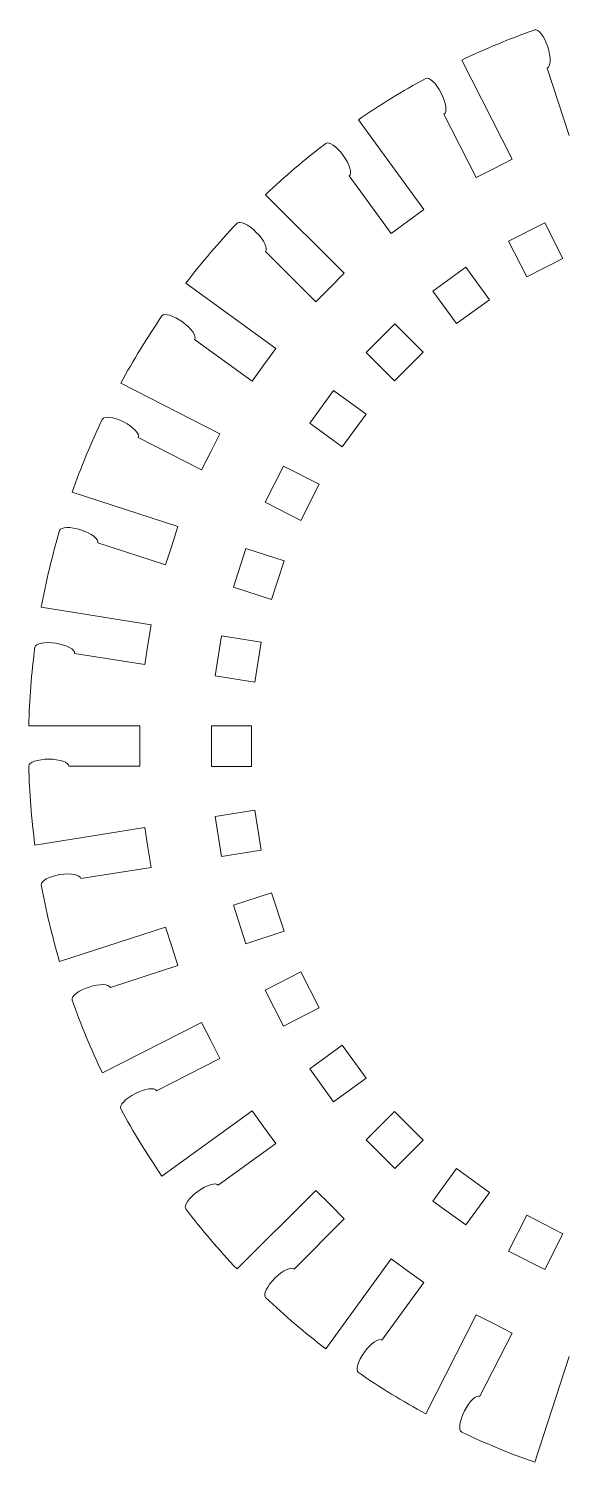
# Model space of a CAD drawing. Header units: millimetres. Extents: x 1124 to 2599, y -2339 to -506.
# Drawn here: x 1943.9 to 1997.2, y -1707.9 to -1565.1 of the extents above; entities that cross this region are included whole.
import ezdxf

# ---------------------------------------------------------------- set-up
doc = ezdxf.new("R2010")
doc.units = ezdxf.units.MM
doc.header["$MEASUREMENT"] = 0
doc.layers.add('Layer 1', color=7, linetype='Continuous')

msp = doc.modelspace()

# ---------------------------------------------------------------- linework, layer by layer
at = {"layer": 'Layer 1', "color": 6, "lineweight": 9}
for points in [[(1994.2802, -1565.2482), (1991.8071, -1566.1251), (1989.3818, -1567.1297), (1987.0142, -1568.2586)], [(1992.0413, -1578.1242), (1992.0413, -1578.1242), (1987.0142, -1568.2586), (1987.0142, -1568.2586)], [(1983.4344, -1570.0812), (1981.13, -1571.3344), (1978.8912, -1572.7063), (1976.7289, -1574.1915)], [(1997.7012, -1575.7799), (1997.7012, -1575.7799), (1995.5156, -1569.0522), (1995.5156, -1569.0522)], [(1983.2379, -1583.1492), (1983.2379, -1583.1492), (1976.7289, -1574.1915), (1976.7289, -1574.1915)], [(1988.4627, -1579.948), (1988.4627, -1579.948), (1985.2504, -1573.6454), (1985.2504, -1573.6454)], [(1973.4799, -1576.5514), (1971.3987, -1578.1498), (1969.4029, -1579.8547), (1967.4992, -1581.6596)], [(1992.0413, -1578.1242), (1992.0413, -1578.1242), (1990.252, -1579.0367), (1990.252, -1579.0367)], [(1979.989, -1585.5102), (1979.989, -1585.5102), (1975.8309, -1579.787), (1975.8309, -1579.787)], [(1988.4627, -1579.948), (1988.4627, -1579.948), (1990.252, -1579.0367), (1990.252, -1579.0367)], [(1975.3292, -1589.4895), (1975.3292, -1589.4895), (1967.4992, -1581.6596), (1967.4992, -1581.6596)], [(1964.6588, -1584.5001), (1962.8539, -1586.4037), (1961.1489, -1588.3995), (1959.5516, -1590.4808)], [(1979.989, -1585.5102), (1979.989, -1585.5102), (1981.6129, -1584.3302), (1981.6129, -1584.3302)], [(1983.2379, -1583.1492), (1983.2379, -1583.1492), (1981.6129, -1584.3302), (1981.6129, -1584.3302)], [(1972.4887, -1592.33), (1972.4887, -1592.33), (1967.487, -1587.3272), (1967.487, -1587.3272)], [(1975.3292, -1589.4895), (1975.3292, -1589.4895), (1973.9095, -1590.9103), (1973.9095, -1590.9103)], [(1968.5105, -1596.9887), (1968.5105, -1596.9887), (1959.5516, -1590.4808), (1959.5516, -1590.4808)], [(1972.4887, -1592.33), (1972.4887, -1592.33), (1973.9095, -1590.9103), (1973.9095, -1590.9103)], [(1957.1907, -1593.7297), (1955.7055, -1595.892), (1954.3335, -1598.1309), (1953.0815, -1600.4352)], [(1966.1495, -1600.2388), (1966.1495, -1600.2388), (1960.4263, -1596.0807), (1960.4263, -1596.0807)], [(1968.5105, -1596.9887), (1968.5105, -1596.9887), (1967.3294, -1598.6137), (1967.3294, -1598.6137)], [(1966.1495, -1600.2388), (1966.1495, -1600.2388), (1967.3294, -1598.6137), (1967.3294, -1598.6137)], [(1962.9471, -1605.4624), (1962.9471, -1605.4624), (1953.0815, -1600.4352), (1953.0815, -1600.4352)], [(1951.2577, -1604.0139), (1950.1289, -1606.3826), (1949.1243, -1608.808), (1948.2474, -1611.2799)], [(1961.1245, -1609.0411), (1961.1245, -1609.0411), (1954.8208, -1605.8298), (1954.8208, -1605.8298)], [(1962.9471, -1605.4624), (1962.9471, -1605.4624), (1962.0358, -1607.2517), (1962.0358, -1607.2517)], [(1961.1245, -1609.0411), (1961.1245, -1609.0411), (1962.0358, -1607.2517), (1962.0358, -1607.2517)], [(1958.7791, -1614.7021), (1958.7791, -1614.7021), (1948.2474, -1611.2799), (1948.2474, -1611.2799)], [(1947.0064, -1615.1006), (1946.2627, -1617.6158), (1945.65, -1620.1688), (1945.1705, -1622.7473)], [(1958.7791, -1614.7021), (1958.7791, -1614.7021), (1958.1586, -1616.6124), (1958.1586, -1616.6124)], [(1957.5381, -1618.5227), (1957.5381, -1618.5227), (1950.8104, -1616.336), (1950.8104, -1616.336)], [(1957.5381, -1618.5227), (1957.5381, -1618.5227), (1958.1586, -1616.6124), (1958.1586, -1616.6124)], [(1956.1073, -1624.4801), (1956.1073, -1624.4801), (1945.1705, -1622.7473), (1945.1705, -1622.7473)], [(1956.1073, -1624.4801), (1956.1073, -1624.4801), (1955.7932, -1626.4636), (1955.7932, -1626.4636)], [(1944.5422, -1626.7145), (1944.2015, -1629.3163), (1943.995, -1631.9326), (1943.9251, -1634.5555)], [(1955.4791, -1628.4472), (1955.4791, -1628.4472), (1955.7932, -1626.4636), (1955.7932, -1626.4636)], [(1955.4791, -1628.4472), (1955.4791, -1628.4472), (1948.4927, -1627.3405), (1948.4927, -1627.3405)], [(1954.9984, -1634.5555), (1954.9984, -1634.5555), (1943.9251, -1634.5555), (1943.9251, -1634.5555)], [(1954.9984, -1634.5555), (1954.9984, -1634.5555), (1954.9984, -1636.5635), (1954.9984, -1636.5635)], [(1954.9984, -1638.5715), (1954.9984, -1638.5715), (1954.9984, -1636.5635), (1954.9984, -1636.5635)], [(1943.9251, -1638.5715), (1943.995, -1641.1944), (1944.2015, -1643.8118), (1944.5422, -1646.4125)], [(1954.9984, -1638.5715), (1954.9984, -1638.5715), (1947.9244, -1638.5715), (1947.9244, -1638.5715)], [(1955.4791, -1644.6798), (1955.4791, -1644.6798), (1944.5422, -1646.4125), (1944.5422, -1646.4125)], [(1955.4791, -1644.6798), (1955.4791, -1644.6798), (1955.7932, -1646.6634), (1955.7932, -1646.6634)], [(1956.1073, -1648.647), (1956.1073, -1648.647), (1955.7932, -1646.6634), (1955.7932, -1646.6634)], [(1956.1073, -1648.647), (1956.1073, -1648.647), (1949.121, -1649.7536), (1949.121, -1649.7536)], [(1945.1705, -1650.3797), (1945.65, -1652.9593), (1946.2627, -1655.5112), (1947.0064, -1658.0276)], [(1957.5381, -1654.6055), (1957.5381, -1654.6055), (1947.0064, -1658.0276), (1947.0064, -1658.0276)], [(1957.5381, -1654.6055), (1957.5381, -1654.6055), (1958.1586, -1656.5158), (1958.1586, -1656.5158)], [(1958.7791, -1658.425), (1958.7791, -1658.425), (1958.1586, -1656.5158), (1958.1586, -1656.5158)], [(1958.7791, -1658.425), (1958.7791, -1658.425), (1952.0514, -1660.6117), (1952.0514, -1660.6117)], [(1948.2474, -1661.8471), (1949.1243, -1664.3202), (1950.1289, -1666.7455), (1951.2577, -1669.1132)], [(1961.1245, -1664.086), (1961.1245, -1664.086), (1951.2577, -1669.1132), (1951.2577, -1669.1132)], [(1961.1245, -1664.086), (1961.1245, -1664.086), (1962.0358, -1665.8753), (1962.0358, -1665.8753)], [(1962.9471, -1667.6646), (1962.9471, -1667.6646), (1962.0358, -1665.8753), (1962.0358, -1665.8753)], [(1962.9471, -1667.6646), (1962.9471, -1667.6646), (1956.6446, -1670.8758), (1956.6446, -1670.8758)], [(1953.0815, -1672.6918), (1954.3335, -1674.9973), (1955.7055, -1677.235), (1957.1907, -1679.3973)], [(1966.1495, -1672.8894), (1966.1495, -1672.8894), (1957.1907, -1679.3973), (1957.1907, -1679.3973)], [(1966.1495, -1672.8894), (1966.1495, -1672.8894), (1967.3294, -1674.5133), (1967.3294, -1674.5133)], [(1968.5105, -1676.1384), (1968.5105, -1676.1384), (1967.3294, -1674.5133), (1967.3294, -1674.5133)], [(1968.5105, -1676.1384), (1968.5105, -1676.1384), (1962.7873, -1680.2964), (1962.7873, -1680.2964)], [(1972.4887, -1680.7981), (1972.4887, -1680.7981), (1964.6588, -1688.6281), (1964.6588, -1688.6281)], [(1972.4887, -1680.7981), (1972.4887, -1680.7981), (1973.9095, -1682.2178), (1973.9095, -1682.2178)], [(1959.5516, -1682.6474), (1961.1489, -1684.7275), (1962.8539, -1686.7244), (1964.6588, -1688.6281)], [(1975.3292, -1683.6375), (1975.3292, -1683.6375), (1973.9095, -1682.2178), (1973.9095, -1682.2178)], [(1975.3292, -1683.6375), (1975.3292, -1683.6375), (1970.3275, -1688.6403), (1970.3275, -1688.6403)], [(1979.989, -1687.6169), (1979.989, -1687.6169), (1973.4799, -1696.5757), (1973.4799, -1696.5757)], [(1979.989, -1687.6169), (1979.989, -1687.6169), (1981.6129, -1688.7979), (1981.6129, -1688.7979)], [(1983.2379, -1689.9778), (1983.2379, -1689.9778), (1979.0799, -1695.701), (1979.0799, -1695.701)], [(1983.2379, -1689.9778), (1983.2379, -1689.9778), (1981.6129, -1688.7979), (1981.6129, -1688.7979)], [(1967.4992, -1691.4675), (1969.4029, -1693.2734), (1971.3987, -1694.9773), (1973.4799, -1696.5757)], [(1988.4627, -1693.1791), (1988.4627, -1693.1791), (1983.4344, -1703.0459), (1983.4344, -1703.0459)], [(1988.4627, -1693.1791), (1988.4627, -1693.1791), (1990.252, -1694.0915), (1990.252, -1694.0915)], [(1992.0413, -1695.0028), (1992.0413, -1695.0028), (1990.252, -1694.0915), (1990.252, -1694.0915)], [(1992.0413, -1695.0028), (1992.0413, -1695.0028), (1988.829, -1701.3054), (1988.829, -1701.3054)], [(1997.7012, -1697.3471), (1997.7012, -1697.3471), (1994.2802, -1707.8788), (1994.2802, -1707.8788)], [(1976.7289, -1698.9366), (1978.8912, -1700.4218), (1981.13, -1701.7927), (1983.4344, -1703.0459)], [(1987.0142, -1704.8696), (1989.3818, -1705.9974), (1991.8071, -1707.0019), (1994.2802, -1707.8788)]]:
    msp.add_open_spline(points, degree=3, dxfattribs=at)
for points, knots in [([(1995.5156, -1569.0522), (1995.8897, -1568.9301), (1995.9141, -1567.9766), (1995.5734, -1566.9321), (1995.5734, -1566.9321), (1995.5734, -1566.9321), (1995.5734, -1566.9321), (1995.5734, -1566.9321), (1995.5734, -1566.9321), (1995.5734, -1566.9321), (1995.5734, -1566.9321), (1995.5734, -1566.9321), (1995.5734, -1566.9321), (1995.5734, -1566.9321), (1995.5734, -1566.9321), (1995.5734, -1566.9321), (1995.5734, -1566.9321), (1995.2326, -1565.8876), (1994.651, -1565.1306), (1994.2802, -1565.2482), (1994.2802, -1565.2482), (1994.2802, -1565.2482), (1994.2802, -1565.2482), (1994.2802, -1565.2482), (1994.2802, -1565.2482), (1994.2802, -1565.2482), (1994.2802, -1565.2482), (1994.2802, -1565.2482)], [0, 0, 0, 0, 0.125, 0.125, 0.125, 0.125, 0.25, 0.25, 0.25, 0.25, 0.375, 0.375, 0.375, 0.375, 0.5, 0.5, 0.5, 0.5, 0.625, 0.625, 0.625, 0.625, 0.75, 0.75, 0.75, 0.75, 1, 1, 1, 1]), ([(1985.2504, -1573.6454), (1985.6, -1573.4667), (1985.4757, -1572.521), (1984.9762, -1571.5419), (1984.9762, -1571.5419), (1984.9762, -1571.5419), (1984.9762, -1571.5419), (1984.9762, -1571.5419), (1984.9762, -1571.5419), (1984.9762, -1571.5419), (1984.9762, -1571.5419), (1984.9762, -1571.5419), (1984.9762, -1571.5419), (1984.9762, -1571.5419), (1984.9762, -1571.5419), (1984.9762, -1571.5419), (1984.9762, -1571.5419), (1984.4767, -1570.5629), (1983.7829, -1569.9069), (1983.4344, -1570.0812), (1983.4344, -1570.0812), (1983.4344, -1570.0812), (1983.4344, -1570.0812), (1983.4344, -1570.0812), (1983.4344, -1570.0812), (1983.4344, -1570.0812), (1983.4344, -1570.0812), (1983.4344, -1570.0812)], [0, 0, 0, 0, 0.125, 0.125, 0.125, 0.125, 0.25, 0.25, 0.25, 0.25, 0.375, 0.375, 0.375, 0.375, 0.5, 0.5, 0.5, 0.5, 0.625, 0.625, 0.625, 0.625, 0.75, 0.75, 0.75, 0.75, 1, 1, 1, 1]), ([(1975.8309, -1579.787), (1976.1484, -1579.5561), (1975.8764, -1578.6415), (1975.2304, -1577.7535), (1975.2304, -1577.7535), (1975.2304, -1577.7535), (1975.2304, -1577.7535), (1975.2304, -1577.7535), (1975.2304, -1577.7535), (1975.2304, -1577.7535), (1975.2304, -1577.7535), (1975.2304, -1577.7535), (1975.2304, -1577.7535), (1975.2304, -1577.7535), (1975.2304, -1577.7535), (1975.2304, -1577.7535), (1975.2304, -1577.7535), (1974.5833, -1576.8644), (1973.7963, -1576.3249), (1973.4799, -1576.5514), (1973.4799, -1576.5514), (1973.4799, -1576.5514), (1973.4799, -1576.5514), (1973.4799, -1576.5514), (1973.4799, -1576.5514), (1973.4799, -1576.5514), (1973.4799, -1576.5514), (1973.4799, -1576.5514)], [0, 0, 0, 0, 0.125, 0.125, 0.125, 0.125, 0.25, 0.25, 0.25, 0.25, 0.375, 0.375, 0.375, 0.375, 0.5, 0.5, 0.5, 0.5, 0.625, 0.625, 0.625, 0.625, 0.75, 0.75, 0.75, 0.75, 1, 1, 1, 1]), ([(1967.487, -1587.3272), (1967.7645, -1587.0497), (1967.3538, -1586.1884), (1966.5757, -1585.4125), (1966.5757, -1585.4125), (1966.5757, -1585.4125), (1966.5757, -1585.4125), (1966.5757, -1585.4125), (1966.5757, -1585.4125), (1966.5757, -1585.4125), (1966.5757, -1585.4125), (1966.5757, -1585.4125), (1966.5757, -1585.4125), (1966.5757, -1585.4125), (1966.5757, -1585.4125), (1966.5757, -1585.4125), (1966.5757, -1585.4125), (1965.7987, -1584.6366), (1964.9363, -1584.2259), (1964.6588, -1584.5001), (1964.6588, -1584.5001), (1964.6588, -1584.5001), (1964.6588, -1584.5001), (1964.6588, -1584.5001), (1964.6588, -1584.5001), (1964.6588, -1584.5001), (1964.6588, -1584.5001), (1964.6588, -1584.5001)], [0, 0, 0, 0, 0.125, 0.125, 0.125, 0.125, 0.25, 0.25, 0.25, 0.25, 0.375, 0.375, 0.375, 0.375, 0.5, 0.5, 0.5, 0.5, 0.625, 0.625, 0.625, 0.625, 0.75, 0.75, 0.75, 0.75, 1, 1, 1, 1]), ([(1991.6795, -1586.2816), (1991.6795, -1586.2816), (1995.2737, -1584.4501), (1995.2737, -1584.4501), (1995.2737, -1584.4501), (1995.2737, -1584.4501), (1997.0885, -1588.0121), (1997.0885, -1588.0121), (1997.0885, -1588.0121), (1997.0885, -1588.0121), (1993.4943, -1589.8436), (1993.4943, -1589.8436), (1993.4943, -1589.8436), (1993.4943, -1589.8436), (1991.6795, -1586.2816), (1991.6795, -1586.2816)], [0, 0, 0, 0, 0.2, 0.2, 0.2, 0.2, 0.4, 0.4, 0.4, 0.4, 0.6, 0.6, 0.6, 0.6, 1, 1, 1, 1]), ([(1984.157, -1591.2633), (1984.157, -1591.2633), (1987.4204, -1588.8912), (1987.4204, -1588.8912), (1987.4204, -1588.8912), (1987.4204, -1588.8912), (1989.7703, -1592.1258), (1989.7703, -1592.1258), (1989.7703, -1592.1258), (1989.7703, -1592.1258), (1986.5069, -1594.4967), (1986.5069, -1594.4967), (1986.5069, -1594.4967), (1986.5069, -1594.4967), (1984.157, -1591.2633), (1984.157, -1591.2633)], [0, 0, 0, 0, 0.2, 0.2, 0.2, 0.2, 0.4, 0.4, 0.4, 0.4, 0.6, 0.6, 0.6, 0.6, 1, 1, 1, 1]), ([(1960.4263, -1596.0807), (1960.6572, -1595.7621), (1960.1155, -1594.9763), (1959.2264, -1594.3313), (1959.2264, -1594.3313), (1959.2264, -1594.3313), (1959.2264, -1594.3313), (1959.2264, -1594.3313), (1959.2264, -1594.3313), (1959.2264, -1594.3313), (1959.2264, -1594.3313), (1959.2264, -1594.3313), (1959.2264, -1594.3313), (1959.2264, -1594.3313), (1959.2264, -1594.3313), (1959.2264, -1594.3313), (1959.2264, -1594.3313), (1958.3373, -1593.6864), (1957.4216, -1593.4156), (1957.1907, -1593.7297), (1957.1907, -1593.7297), (1957.1907, -1593.7297), (1957.1907, -1593.7297), (1957.1907, -1593.7297), (1957.1907, -1593.7297), (1957.1907, -1593.7297), (1957.1907, -1593.7297), (1957.1907, -1593.7297)], [0, 0, 0, 0, 0.125, 0.125, 0.125, 0.125, 0.25, 0.25, 0.25, 0.25, 0.375, 0.375, 0.375, 0.375, 0.5, 0.5, 0.5, 0.5, 0.625, 0.625, 0.625, 0.625, 0.75, 0.75, 0.75, 0.75, 1, 1, 1, 1]), ([(1977.5059, -1597.3594), (1977.5059, -1597.3594), (1980.3586, -1594.5067), (1980.3586, -1594.5067), (1980.3586, -1594.5067), (1980.3586, -1594.5067), (1983.1858, -1597.3339), (1983.1858, -1597.3339), (1983.1858, -1597.3339), (1983.1858, -1597.3339), (1980.3331, -1600.1855), (1980.3331, -1600.1855), (1980.3331, -1600.1855), (1980.3331, -1600.1855), (1977.5059, -1597.3594), (1977.5059, -1597.3594)], [0, 0, 0, 0, 0.2, 0.2, 0.2, 0.2, 0.4, 0.4, 0.4, 0.4, 0.6, 0.6, 0.6, 0.6, 1, 1, 1, 1]), ([(1971.8915, -1604.4212), (1971.8915, -1604.4212), (1974.2625, -1601.1578), (1974.2625, -1601.1578), (1974.2625, -1601.1578), (1974.2625, -1601.1578), (1977.4959, -1603.5077), (1977.4959, -1603.5077), (1977.4959, -1603.5077), (1977.4959, -1603.5077), (1975.1249, -1606.7711), (1975.1249, -1606.7711), (1975.1249, -1606.7711), (1975.1249, -1606.7711), (1971.8915, -1604.4212), (1971.8915, -1604.4212)], [0, 0, 0, 0, 0.2, 0.2, 0.2, 0.2, 0.4, 0.4, 0.4, 0.4, 0.6, 0.6, 0.6, 0.6, 1, 1, 1, 1]), ([(1954.8208, -1605.8298), (1954.9995, -1605.4802), (1954.3424, -1604.7875), (1953.3634, -1604.2892), (1953.3634, -1604.2892), (1953.3634, -1604.2892), (1953.3634, -1604.2892), (1953.3634, -1604.2892), (1953.3634, -1604.2892), (1953.3634, -1604.2892), (1953.3634, -1604.2892), (1953.3634, -1604.2892), (1953.3634, -1604.2892), (1953.3634, -1604.2892), (1953.3634, -1604.2892), (1953.3634, -1604.2892), (1953.3634, -1604.2892), (1952.3833, -1603.7919), (1951.4375, -1603.6687), (1951.2577, -1604.0139), (1951.2577, -1604.0139), (1951.2577, -1604.0139), (1951.2577, -1604.0139), (1951.2577, -1604.0139), (1951.2577, -1604.0139), (1951.2577, -1604.0139), (1951.2577, -1604.0139), (1951.2577, -1604.0139)], [0, 0, 0, 0, 0.125, 0.125, 0.125, 0.125, 0.25, 0.25, 0.25, 0.25, 0.375, 0.375, 0.375, 0.375, 0.5, 0.5, 0.5, 0.5, 0.625, 0.625, 0.625, 0.625, 0.75, 0.75, 0.75, 0.75, 1, 1, 1, 1]), ([(1967.4504, -1612.2745), (1967.4504, -1612.2745), (1969.2808, -1608.6803), (1969.2808, -1608.6803), (1969.2808, -1608.6803), (1969.2808, -1608.6803), (1972.8428, -1610.4952), (1972.8428, -1610.4952), (1972.8428, -1610.4952), (1972.8428, -1610.4952), (1971.0113, -1614.0893), (1971.0113, -1614.0893), (1971.0113, -1614.0893), (1971.0113, -1614.0893), (1967.4504, -1612.2745), (1967.4504, -1612.2745)], [0, 0, 0, 0, 0.2, 0.2, 0.2, 0.2, 0.4, 0.4, 0.4, 0.4, 0.6, 0.6, 0.6, 0.6, 1, 1, 1, 1]), ([(1950.8104, -1616.336), (1950.9314, -1615.963), (1950.1744, -1615.3825), (1949.1287, -1615.0428), (1949.1287, -1615.0428), (1949.1287, -1615.0428), (1949.1287, -1615.0428), (1949.1287, -1615.0428), (1949.1287, -1615.0428), (1949.1287, -1615.0428), (1949.1287, -1615.0428), (1949.1287, -1615.0428), (1949.1287, -1615.0428), (1949.1287, -1615.0428), (1949.1287, -1615.0428), (1949.1287, -1615.0428), (1949.1287, -1615.0428), (1948.0842, -1614.7043), (1947.1296, -1614.7309), (1947.0064, -1615.1006), (1947.0064, -1615.1006), (1947.0064, -1615.1006), (1947.0064, -1615.1006), (1947.0064, -1615.1006), (1947.0064, -1615.1006), (1947.0064, -1615.1006), (1947.0064, -1615.1006), (1947.0064, -1615.1006)], [0, 0, 0, 0, 0.125, 0.125, 0.125, 0.125, 0.25, 0.25, 0.25, 0.25, 0.375, 0.375, 0.375, 0.375, 0.5, 0.5, 0.5, 0.5, 0.625, 0.625, 0.625, 0.625, 0.75, 0.75, 0.75, 0.75, 1, 1, 1, 1]), ([(1964.2913, -1620.726), (1964.2913, -1620.726), (1965.5379, -1616.8899), (1965.5379, -1616.8899), (1965.5379, -1616.8899), (1965.5379, -1616.8899), (1969.3407, -1618.1242), (1969.3407, -1618.1242), (1969.3407, -1618.1242), (1969.3407, -1618.1242), (1968.0942, -1621.9615), (1968.0942, -1621.9615), (1968.0942, -1621.9615), (1968.0942, -1621.9615), (1964.2913, -1620.726), (1964.2913, -1620.726)], [0, 0, 0, 0, 0.2, 0.2, 0.2, 0.2, 0.4, 0.4, 0.4, 0.4, 0.6, 0.6, 0.6, 0.6, 1, 1, 1, 1]), ([(1962.4943, -1629.5672), (1962.4943, -1629.5672), (1963.1258, -1625.5834), (1963.1258, -1625.5834), (1963.1258, -1625.5834), (1963.1258, -1625.5834), (1967.0741, -1626.2083), (1967.0741, -1626.2083), (1967.0741, -1626.2083), (1967.0741, -1626.2083), (1966.4425, -1630.1921), (1966.4425, -1630.1921), (1966.4425, -1630.1921), (1966.4425, -1630.1921), (1962.4943, -1629.5672), (1962.4943, -1629.5672)], [0, 0, 0, 0, 0.2, 0.2, 0.2, 0.2, 0.4, 0.4, 0.4, 0.4, 0.6, 0.6, 0.6, 0.6, 1, 1, 1, 1]), ([(1948.4927, -1627.3405), (1948.5538, -1626.952), (1947.7146, -1626.498), (1946.6301, -1626.326), (1946.6301, -1626.326), (1946.6301, -1626.326), (1946.6301, -1626.326), (1946.6301, -1626.326), (1946.6301, -1626.326), (1946.6301, -1626.326), (1946.6301, -1626.326), (1946.6301, -1626.326), (1946.6301, -1626.326), (1946.6301, -1626.326), (1946.6301, -1626.326), (1946.6301, -1626.326), (1946.6301, -1626.326), (1945.5446, -1626.155), (1944.6066, -1626.3304), (1944.5422, -1626.7145), (1944.5422, -1626.7145), (1944.5422, -1626.7145), (1944.5422, -1626.7145), (1944.5422, -1626.7145), (1944.5422, -1626.7145), (1944.5422, -1626.7145), (1944.5422, -1626.7145), (1944.5422, -1626.7145)], [0, 0, 0, 0, 0.125, 0.125, 0.125, 0.125, 0.25, 0.25, 0.25, 0.25, 0.375, 0.375, 0.375, 0.375, 0.5, 0.5, 0.5, 0.5, 0.625, 0.625, 0.625, 0.625, 0.75, 0.75, 0.75, 0.75, 1, 1, 1, 1]), ([(1962.1024, -1638.5804), (1962.1024, -1638.5804), (1962.1024, -1634.5466), (1962.1024, -1634.5466), (1962.1024, -1634.5466), (1962.1024, -1634.5466), (1966.1006, -1634.5466), (1966.1006, -1634.5466), (1966.1006, -1634.5466), (1966.1006, -1634.5466), (1966.1006, -1638.5804), (1966.1006, -1638.5804), (1966.1006, -1638.5804), (1966.1006, -1638.5804), (1962.1024, -1638.5804), (1962.1024, -1638.5804)], [0, 0, 0, 0, 0.2, 0.2, 0.2, 0.2, 0.4, 0.4, 0.4, 0.4, 0.6, 0.6, 0.6, 0.6, 1, 1, 1, 1]), ([(1947.9244, -1638.5715), (1947.9244, -1638.1797), (1947.0253, -1637.8611), (1945.9264, -1637.8611), (1945.9264, -1637.8611), (1945.9264, -1637.8611), (1945.9264, -1637.8611), (1945.9264, -1637.8611), (1945.9264, -1637.8611), (1945.9264, -1637.8611), (1945.9264, -1637.8611), (1945.9264, -1637.8611), (1945.9264, -1637.8611), (1945.9264, -1637.8611), (1945.9264, -1637.8611), (1945.9264, -1637.8611), (1945.9264, -1637.8611), (1944.8275, -1637.8633), (1943.9284, -1638.1819), (1943.9251, -1638.5715), (1943.9251, -1638.5715), (1943.9251, -1638.5715), (1943.9251, -1638.5715), (1943.9251, -1638.5715), (1943.9251, -1638.5715), (1943.9251, -1638.5715), (1943.9251, -1638.5715), (1943.9251, -1638.5715)], [0, 0, 0, 0, 0.125, 0.125, 0.125, 0.125, 0.25, 0.25, 0.25, 0.25, 0.375, 0.375, 0.375, 0.375, 0.5, 0.5, 0.5, 0.5, 0.625, 0.625, 0.625, 0.625, 0.75, 0.75, 0.75, 0.75, 1, 1, 1, 1]), ([(1963.1258, -1647.5447), (1963.1258, -1647.5447), (1962.4943, -1643.561), (1962.4943, -1643.561), (1962.4943, -1643.561), (1962.4943, -1643.561), (1966.4425, -1642.9349), (1966.4425, -1642.9349), (1966.4425, -1642.9349), (1966.4425, -1642.9349), (1967.0741, -1646.9187), (1967.0741, -1646.9187), (1967.0741, -1646.9187), (1967.0741, -1646.9187), (1963.1258, -1647.5447), (1963.1258, -1647.5447)], [0, 0, 0, 0, 0.2, 0.2, 0.2, 0.2, 0.4, 0.4, 0.4, 0.4, 0.6, 0.6, 0.6, 0.6, 1, 1, 1, 1]), ([(1949.121, -1649.7536), (1949.0588, -1649.3663), (1948.1209, -1649.1931), (1947.0353, -1649.3651), (1947.0353, -1649.3651), (1947.0353, -1649.3651), (1947.0353, -1649.3651), (1947.0353, -1649.3651), (1947.0353, -1649.3651), (1947.0353, -1649.3651), (1947.0353, -1649.3651), (1947.0353, -1649.3651), (1947.0353, -1649.3651), (1947.0353, -1649.3651), (1947.0353, -1649.3651), (1947.0353, -1649.3651), (1947.0353, -1649.3651), (1945.9508, -1649.5383), (1945.1128, -1649.9945), (1945.1705, -1650.3797), (1945.1705, -1650.3797), (1945.1705, -1650.3797), (1945.1705, -1650.3797), (1945.1705, -1650.3797), (1945.1705, -1650.3797), (1945.1705, -1650.3797), (1945.1705, -1650.3797), (1945.1705, -1650.3797)], [0, 0, 0, 0, 0.125, 0.125, 0.125, 0.125, 0.25, 0.25, 0.25, 0.25, 0.375, 0.375, 0.375, 0.375, 0.5, 0.5, 0.5, 0.5, 0.625, 0.625, 0.625, 0.625, 0.75, 0.75, 0.75, 0.75, 1, 1, 1, 1]), ([(1965.5379, -1656.2383), (1965.5379, -1656.2383), (1964.2913, -1652.4021), (1964.2913, -1652.4021), (1964.2913, -1652.4021), (1964.2913, -1652.4021), (1968.0942, -1651.1667), (1968.0942, -1651.1667), (1968.0942, -1651.1667), (1968.0942, -1651.1667), (1969.3407, -1655.0028), (1969.3407, -1655.0028), (1969.3407, -1655.0028), (1969.3407, -1655.0028), (1965.5379, -1656.2383), (1965.5379, -1656.2383)], [0, 0, 0, 0, 0.2, 0.2, 0.2, 0.2, 0.4, 0.4, 0.4, 0.4, 0.6, 0.6, 0.6, 0.6, 1, 1, 1, 1]), ([(1969.2808, -1664.4478), (1969.2808, -1664.4478), (1967.4504, -1660.8536), (1967.4504, -1660.8536), (1967.4504, -1660.8536), (1967.4504, -1660.8536), (1971.0113, -1659.0388), (1971.0113, -1659.0388), (1971.0113, -1659.0388), (1971.0113, -1659.0388), (1972.8428, -1662.633), (1972.8428, -1662.633), (1972.8428, -1662.633), (1972.8428, -1662.633), (1969.2808, -1664.4478), (1969.2808, -1664.4478)], [0, 0, 0, 0, 0.2, 0.2, 0.2, 0.2, 0.4, 0.4, 0.4, 0.4, 0.6, 0.6, 0.6, 0.6, 1, 1, 1, 1]), ([(1952.0514, -1660.6117), (1951.9304, -1660.2376), (1950.9758, -1660.2132), (1949.9313, -1660.5528), (1949.9313, -1660.5528), (1949.9313, -1660.5528), (1949.9313, -1660.5528), (1949.9313, -1660.5528), (1949.9313, -1660.5528), (1949.9313, -1660.5528), (1949.9313, -1660.5528), (1949.9313, -1660.5528), (1949.9313, -1660.5528), (1949.9313, -1660.5528), (1949.9313, -1660.5528), (1949.9313, -1660.5528), (1949.9313, -1660.5528), (1948.8868, -1660.8936), (1948.1297, -1661.4752), (1948.2474, -1661.8471), (1948.2474, -1661.8471), (1948.2474, -1661.8471), (1948.2474, -1661.8471), (1948.2474, -1661.8471), (1948.2474, -1661.8471), (1948.2474, -1661.8471), (1948.2474, -1661.8471), (1948.2474, -1661.8471)], [0, 0, 0, 0, 0.125, 0.125, 0.125, 0.125, 0.25, 0.25, 0.25, 0.25, 0.375, 0.375, 0.375, 0.375, 0.5, 0.5, 0.5, 0.5, 0.625, 0.625, 0.625, 0.625, 0.75, 0.75, 0.75, 0.75, 1, 1, 1, 1]), ([(1974.2625, -1671.9703), (1974.2625, -1671.9703), (1971.8915, -1668.7069), (1971.8915, -1668.7069), (1971.8915, -1668.7069), (1971.8915, -1668.7069), (1975.1249, -1666.357), (1975.1249, -1666.357), (1975.1249, -1666.357), (1975.1249, -1666.357), (1977.4959, -1669.6204), (1977.4959, -1669.6204), (1977.4959, -1669.6204), (1977.4959, -1669.6204), (1974.2625, -1671.9703), (1974.2625, -1671.9703)], [0, 0, 0, 0, 0.2, 0.2, 0.2, 0.2, 0.4, 0.4, 0.4, 0.4, 0.6, 0.6, 0.6, 0.6, 1, 1, 1, 1]), ([(1956.6446, -1670.8758), (1956.4658, -1670.5262), (1955.5201, -1670.6516), (1954.5411, -1671.1511), (1954.5411, -1671.1511), (1954.5411, -1671.1511), (1954.5411, -1671.1511), (1954.5411, -1671.1511), (1954.5411, -1671.1511), (1954.5411, -1671.1511), (1954.5411, -1671.1511), (1954.5411, -1671.1511), (1954.5411, -1671.1511), (1954.5411, -1671.1511), (1954.5411, -1671.1511), (1954.5411, -1671.1511), (1954.5411, -1671.1511), (1953.5632, -1671.6506), (1952.9072, -1672.3433), (1953.0815, -1672.6918), (1953.0815, -1672.6918), (1953.0815, -1672.6918), (1953.0815, -1672.6918), (1953.0815, -1672.6918), (1953.0815, -1672.6918), (1953.0815, -1672.6918), (1953.0815, -1672.6918), (1953.0815, -1672.6918)], [0, 0, 0, 0, 0.125, 0.125, 0.125, 0.125, 0.25, 0.25, 0.25, 0.25, 0.375, 0.375, 0.375, 0.375, 0.5, 0.5, 0.5, 0.5, 0.625, 0.625, 0.625, 0.625, 0.75, 0.75, 0.75, 0.75, 1, 1, 1, 1]), ([(1980.3586, -1678.6203), (1980.3586, -1678.6203), (1977.5059, -1675.7687), (1977.5059, -1675.7687), (1977.5059, -1675.7687), (1977.5059, -1675.7687), (1980.3331, -1672.9416), (1980.3331, -1672.9416), (1980.3331, -1672.9416), (1980.3331, -1672.9416), (1983.1858, -1675.7943), (1983.1858, -1675.7943), (1983.1858, -1675.7943), (1983.1858, -1675.7943), (1980.3586, -1678.6203), (1980.3586, -1678.6203)], [0, 0, 0, 0, 0.2, 0.2, 0.2, 0.2, 0.4, 0.4, 0.4, 0.4, 0.6, 0.6, 0.6, 0.6, 1, 1, 1, 1]), ([(1987.4204, -1684.2358), (1987.4204, -1684.2358), (1984.157, -1681.8648), (1984.157, -1681.8648), (1984.157, -1681.8648), (1984.157, -1681.8648), (1986.5069, -1678.6303), (1986.5069, -1678.6303), (1986.5069, -1678.6303), (1986.5069, -1678.6303), (1989.7703, -1681.0013), (1989.7703, -1681.0013), (1989.7703, -1681.0013), (1989.7703, -1681.0013), (1987.4204, -1684.2358), (1987.4204, -1684.2358)], [0, 0, 0, 0, 0.2, 0.2, 0.2, 0.2, 0.4, 0.4, 0.4, 0.4, 0.6, 0.6, 0.6, 0.6, 1, 1, 1, 1]), ([(1962.7873, -1680.2964), (1962.5553, -1679.979), (1961.6407, -1680.2498), (1960.7527, -1680.8969), (1960.7527, -1680.8969), (1960.7527, -1680.8969), (1960.7527, -1680.8969), (1960.7527, -1680.8969), (1960.7527, -1680.8969), (1960.7527, -1680.8969), (1960.7527, -1680.8969), (1960.7527, -1680.8969), (1960.7527, -1680.8969), (1960.7527, -1680.8969), (1960.7527, -1680.8969), (1960.7527, -1680.8969), (1960.7527, -1680.8969), (1959.8647, -1681.5429), (1959.3241, -1682.3299), (1959.5516, -1682.6474), (1959.5516, -1682.6474), (1959.5516, -1682.6474), (1959.5516, -1682.6474), (1959.5516, -1682.6474), (1959.5516, -1682.6474), (1959.5516, -1682.6474), (1959.5516, -1682.6474), (1959.5516, -1682.6474)], [0, 0, 0, 0, 0.125, 0.125, 0.125, 0.125, 0.25, 0.25, 0.25, 0.25, 0.375, 0.375, 0.375, 0.375, 0.5, 0.5, 0.5, 0.5, 0.625, 0.625, 0.625, 0.625, 0.75, 0.75, 0.75, 0.75, 1, 1, 1, 1]), ([(1995.2737, -1688.6769), (1995.2737, -1688.6769), (1991.6795, -1686.8454), (1991.6795, -1686.8454), (1991.6795, -1686.8454), (1991.6795, -1686.8454), (1993.4943, -1683.2834), (1993.4943, -1683.2834), (1993.4943, -1683.2834), (1993.4943, -1683.2834), (1997.0885, -1685.1149), (1997.0885, -1685.1149), (1997.0885, -1685.1149), (1997.0885, -1685.1149), (1995.2737, -1688.6769), (1995.2737, -1688.6769)], [0, 0, 0, 0, 0.2, 0.2, 0.2, 0.2, 0.4, 0.4, 0.4, 0.4, 0.6, 0.6, 0.6, 0.6, 1, 1, 1, 1]), ([(1970.3275, -1688.6403), (1970.0489, -1688.3628), (1969.1887, -1688.7735), (1968.4117, -1689.5505), (1968.4117, -1689.5505), (1968.4117, -1689.5505), (1968.4117, -1689.5505), (1968.4117, -1689.5505), (1968.4117, -1689.5505), (1968.4117, -1689.5505), (1968.4117, -1689.5505), (1968.4117, -1689.5505), (1968.4117, -1689.5505), (1968.4117, -1689.5505), (1968.4117, -1689.5505), (1968.4117, -1689.5505), (1968.4117, -1689.5505), (1967.6358, -1690.3286), (1967.2262, -1691.19), (1967.4992, -1691.4675), (1967.4992, -1691.4675), (1967.4992, -1691.4675), (1967.4992, -1691.4675), (1967.4992, -1691.4675), (1967.4992, -1691.4675), (1967.4992, -1691.4675), (1967.4992, -1691.4675), (1967.4992, -1691.4675)], [0, 0, 0, 0, 0.125, 0.125, 0.125, 0.125, 0.25, 0.25, 0.25, 0.25, 0.375, 0.375, 0.375, 0.375, 0.5, 0.5, 0.5, 0.5, 0.625, 0.625, 0.625, 0.625, 0.75, 0.75, 0.75, 0.75, 1, 1, 1, 1]), ([(1979.0799, -1695.701), (1978.7624, -1695.4701), (1977.9754, -1696.0107), (1977.3305, -1696.8998), (1977.3305, -1696.8998), (1977.3305, -1696.8998), (1977.3305, -1696.8998), (1977.3305, -1696.8998), (1977.3305, -1696.8998), (1977.3305, -1696.8998), (1977.3305, -1696.8998), (1977.3305, -1696.8998), (1977.3305, -1696.8998), (1977.3305, -1696.8998), (1977.3305, -1696.8998), (1977.3305, -1696.8998), (1977.3305, -1696.8998), (1976.6856, -1697.79), (1976.4159, -1698.7047), (1976.7289, -1698.9366), (1976.7289, -1698.9366), (1976.7289, -1698.9366), (1976.7289, -1698.9366), (1976.7289, -1698.9366), (1976.7289, -1698.9366), (1976.7289, -1698.9366), (1976.7289, -1698.9366), (1976.7289, -1698.9366)], [0, 0, 0, 0, 0.125, 0.125, 0.125, 0.125, 0.25, 0.25, 0.25, 0.25, 0.375, 0.375, 0.375, 0.375, 0.5, 0.5, 0.5, 0.5, 0.625, 0.625, 0.625, 0.625, 0.75, 0.75, 0.75, 0.75, 1, 1, 1, 1]), ([(1988.829, -1701.3054), (1988.4794, -1701.1278), (1987.7878, -1701.7849), (1987.2894, -1702.7639), (1987.2894, -1702.7639), (1987.2894, -1702.7639), (1987.2894, -1702.7639), (1987.2894, -1702.7639), (1987.2894, -1702.7639), (1987.2894, -1702.7639), (1987.2894, -1702.7639), (1987.2894, -1702.7639), (1987.2894, -1702.7639), (1987.2894, -1702.7639), (1987.2894, -1702.7639), (1987.2894, -1702.7639), (1987.2894, -1702.7639), (1986.791, -1703.7441), (1986.6678, -1704.6898), (1987.0142, -1704.8696), (1987.0142, -1704.8696), (1987.0142, -1704.8696), (1987.0142, -1704.8696), (1987.0142, -1704.8696), (1987.0142, -1704.8696), (1987.0142, -1704.8696), (1987.0142, -1704.8696), (1987.0142, -1704.8696)], [0, 0, 0, 0, 0.125, 0.125, 0.125, 0.125, 0.25, 0.25, 0.25, 0.25, 0.375, 0.375, 0.375, 0.375, 0.5, 0.5, 0.5, 0.5, 0.625, 0.625, 0.625, 0.625, 0.75, 0.75, 0.75, 0.75, 1, 1, 1, 1])]:
    msp.add_open_spline(points, degree=3, knots=knots, dxfattribs=at)

doc.saveas('drawing.dxf')
